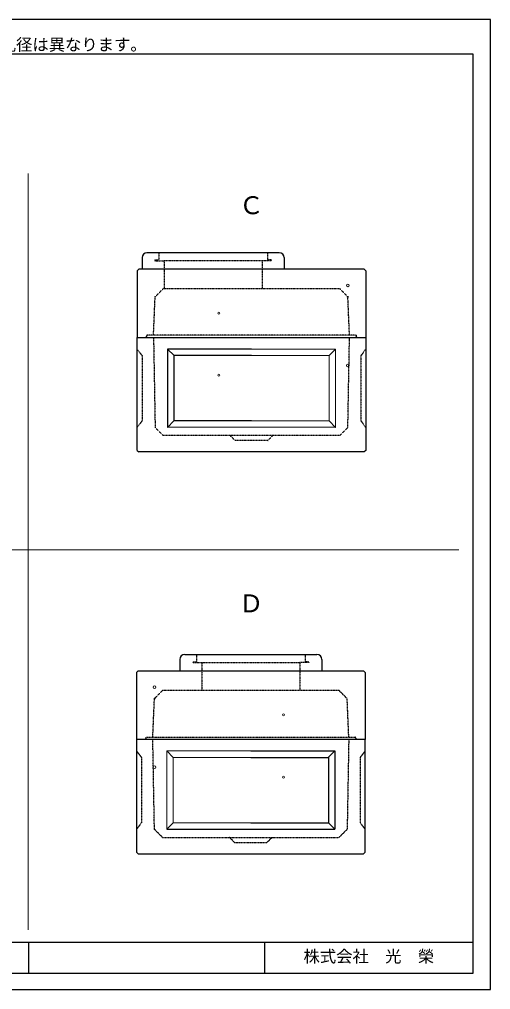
# Model space of a CAD drawing. Units: millimetres, scale not verified. Extents: x -420 to 421, y -297 to 297.
# Drawn here: x 132 to 421, y -297 to 297 of the extents above; entities that cross this region are included whole.
import ezdxf
from ezdxf.enums import TextEntityAlignment as Align

# ---------------------------------------------------------------- set-up
doc = ezdxf.new("R2010")
doc.units = ezdxf.units.MM
doc.header["$PDMODE"] = 32
doc.header["$PDSIZE"] = 0.5
doc.linetypes.add('USER2', pattern=[4.7625, 3.175, -1.5875])
doc.layers.add('0-0', color=7, linetype='Continuous')
for name, color, linetype, lineweight in [('0-1_0', 9, 'Continuous', 25), ('0-2_dims', 7, 'Continuous', 18), ('0-3_pen1実線', 4, 'Continuous', 13), ('0-4_pen2実線', 3, 'Continuous', 13), ('0-5_pen3実線', 7, 'Continuous', 25), ('0-6_pen4実線', 7, 'Continuous', 25), ('0-7_pen2破線', 3, 'USER2', 25), ('0-9_draw', 7, 'Continuous', 13)]:
    doc.layers.add(name, color=color, linetype=linetype, lineweight=lineweight)
doc.styles.add('ＭＳ ゴシック', font='')
doc.styles.get('ＭＳ ゴシック').set_extended_font_data('MS Gothic')

# ---------------------------------------------------------------- blocks, each defined once
blk = doc.blocks.new('部分図 1')
at = {"layer": '0-1_0'}
blk.add_lwpolyline([(0, 0), (16824, 0), (16824, 11878), (0, 11878)], close=True, dxfattribs=at)
at = {"layer": '0-2_dims'}
for p, q in [((11159.96, 731.96), (11159.96, 9993)), ((16434, 5383), (5700, 5383))]:
    blk.add_line(p, q, dxfattribs=at)
at = {"layer": '0-3_pen1実線'}
for p, q in [((12826.01, 8915.97), (12820.06, 8921.92)), ((14487.74, 3996.76), (14493.69, 4002.71))]:
    blk.add_line(p, q, dxfattribs=at)
at = {"layer": '0-4_pen2実線'}
for centre, radius in [((15076, 8621.79), 16), ((13496, 8281.79), 12), ((15076, 7641.79), 16), ((13496, 7521.79), 12), ((12707.45, 3702.45), 16), ((14287.45, 3362.45), 12), ((12707.45, 2722.45), 16), ((14287.45, 2602.45), 12)]:
    blk.add_circle(centre, radius, dxfattribs=at)
at = {"layer": '0-5_pen3実線'}
for p, q in [((12556.01, 8961.92), (12556.01, 8821.92)), ((14236.01, 9021.92), (12616.01, 9021.92)), ((14296.01, 8961.92), (14296.01, 8821.92)), ((12496, 8801.79), (12516, 8821.79)), ((12496, 8801.79), (12496, 7981.79)), ((15276, 8821.79), (12516, 8821.79)), ((15296, 8801.79), (15276, 8821.79)), ((15296, 8801.79), (15296, 7981.79)), ((12496, 6601.79), (12496, 7981.79)), ((12496, 7981.79), (15296, 7981.79)), ((12868, 7841.79), (12948, 7761.79)), ((12946, 6961.79), (12866, 6881.79)), ((13896, 6961.79), (12946, 6961.79)), ((14926, 6881.79), (12868.7, 6884.49)), ((12496, 6601.79), (12516, 6581.79)), ((15276, 6581.79), (12516, 6581.79)), ((13017.74, 4042.71), (13017.74, 3902.71)), ((13077.74, 4102.71), (14697.74, 4102.71)), ((14757.74, 4042.71), (14757.74, 3902.71)), ((12487.45, 3882.45), (12507.45, 3902.45)), ((12487.45, 3882.45), (12487.45, 3062.45)), ((12507.45, 3902.45), (15267.45, 3902.45)), ((15287.45, 3882.45), (15267.45, 3902.45)), ((15287.45, 3882.45), (15287.45, 3062.45)), ((15287.45, 3062.45), (12487.45, 3062.45)), ((15287.45, 1682.45), (15287.45, 3062.45)), ((14915.45, 2922.45), (14835.45, 2842.45)), ((13887.45, 2042.45), (14837.45, 2042.45)), ((14837.45, 2042.45), (14917.45, 1962.45)), ((12857.45, 1962.45), (14914.75, 1965.16)), ((15287.45, 1682.45), (15267.45, 1662.45)), ((12507.45, 1662.45), (15267.45, 1662.45)), ((11164, 580), (11164, 200))]:
    blk.add_line(p, q, dxfattribs=at)
for points in [[(15296, 7981.79), (15296, 6601.79), (15276, 6581.79)], [(13896, 7841.79), (12866, 7841.79), (12866, 6881.79)], [(13896, 7761.79), (12946, 7761.79), (12946, 6961.79)], [(12487.45, 3062.45), (12487.45, 1682.45), (12507.45, 1662.45)], [(13887.45, 2922.45), (14917.45, 2922.45), (14917.45, 1962.45)], [(13887.45, 2842.45), (14837.45, 2842.45), (14837.45, 2042.45)]]:
    blk.add_lwpolyline(points, dxfattribs=at)
for centre, start, end in [((12616.01, 8961.92), 90, 180), ((14236.01, 8961.92), 0, 90), ((13077.74, 4042.71), 90, 180), ((14697.74, 4042.71), 0, 90)]:
    blk.add_arc(centre, 60, start, end, dxfattribs=at)
at = {"layer": '0-6_pen4実線'}
for p, q in [((200, 580), (16610, 580)), ((14055, 580), (14055, 200))]:
    blk.add_line(p, q, dxfattribs=at)
blk.add_lwpolyline([(200, 200), (16610, 200), (16610, 11452), (200, 11452)], close=True, dxfattribs=at)
at = {"layer": '0-7_pen2破線'}
for p, q in [((12714.01, 8933.92), (12762.01, 8933.92)), ((12714.01, 8933.92), (12714.01, 8921.92)), ((12714.01, 8921.92), (12826.01, 8921.92)), ((12762.01, 9021.92), (12762.01, 8933.92)), ((12826.01, 8921.92), (12826.01, 8821.92)), ((14138.01, 8921.92), (12826.01, 8921.92)), ((14026.01, 8921.92), (14026.01, 8821.92)), ((14090.01, 9021.92), (14090.01, 8921.92)), ((14138.01, 8933.92), (14090.01, 8933.92)), ((14138.01, 8933.92), (14138.01, 8921.92)), ((12826, 8822.59), (12826, 8582.59)), ((14026, 8821.79), (14026, 8581.79)), ((12816, 8581.79), (13896, 8581.79)), ((13896, 8581.79), (14976, 8581.79)), ((15076, 8481.79), (14976, 8581.79)), ((15096, 8011.79), (15076, 8481.79)), ((15076, 6881.79), (15096, 7981.79)), ((12496, 7841.79), (12556, 7761.79)), ((12556, 7761.79), (12556, 6961.79)), ((12556, 6961.79), (12496, 6881.79)), ((14976, 6781.79), (12816, 6781.79)), ((14096, 6721.79), (14156, 6781.79)), ((14976, 6781.79), (15076, 6881.79)), ((13223.74, 4102.71), (13223.74, 4002.71)), ((14551.74, 4102.71), (14551.74, 4014.71)), ((13175.74, 4014.71), (13175.74, 4002.71)), ((13175.74, 4014.71), (13223.74, 4014.71)), ((13175.74, 4002.71), (14487.74, 4002.71)), ((13287.74, 4002.71), (13287.74, 3902.71)), ((14599.74, 4002.71), (14487.74, 4002.71)), ((14487.74, 4002.71), (14487.74, 3902.71)), ((14599.74, 4014.71), (14551.74, 4014.71)), ((14599.74, 4014.71), (14599.74, 4002.71)), ((13287.45, 3902.45), (13287.45, 3662.45)), ((14487.45, 3902.85), (14487.45, 3662.85)), ((12707.45, 3562.45), (12807.45, 3662.45)), ((13887.45, 3662.45), (12807.45, 3662.45)), ((14967.45, 3662.45), (13887.45, 3662.45)), ((12687.45, 3092.45), (12707.45, 3562.45)), ((12707.45, 1962.45), (12687.45, 3062.45)), ((15287.45, 2922.45), (15227.45, 2842.45)), ((15227.45, 2842.45), (15227.45, 2042.45)), ((15227.45, 2042.45), (15287.45, 1962.45)), ((12807.45, 1862.45), (12707.45, 1962.45)), ((12807.45, 1862.45), (14967.45, 1862.45)), ((13687.45, 1802.45), (13627.45, 1862.45))]:
    blk.add_line(p, q, dxfattribs=at)
for points in [[(12696, 8011.79), (12716, 8481.79), (12816, 8581.79)], [(15176, 8011.79), (15186, 7981.79), (15176, 8011.79), (12616, 8011.79), (12606, 7981.79), (12616, 8011.79)], [(12696.53, 7981.79), (12716, 6881.79), (12816, 6781.79)], [(15296, 7841.79), (15236, 7761.79), (15236, 6961.79), (15296, 6881.79)], [(14096, 6721.79), (13696, 6721.79), (13636, 6781.79)], [(15087.45, 3092.45), (15067.45, 3562.45), (14967.45, 3662.45)], [(12607.45, 3092.45), (12597.45, 3062.45), (12607.45, 3092.45), (15167.45, 3092.45), (15177.45, 3062.45), (15167.45, 3092.45)], [(15086.92, 3062.45), (15067.45, 1962.45), (14967.45, 1862.45)], [(12487.45, 2922.45), (12547.45, 2842.45), (12547.45, 2042.45), (12487.45, 1962.45)], [(13687.45, 1802.45), (14087.45, 1802.45), (14147.45, 1862.45)]]:
    blk.add_lwpolyline(points, dxfattribs=at)
for p in [(15076, 8481.79), (12707.45, 3562.45)]:
    blk.add_point(p, dxfattribs=at)
at = {"layer": '0-9_draw'}
for p, q in [((14926, 7841.79), (13896, 7841.79)), ((14926, 7841.79), (14846, 7761.79)), ((14926, 7841.79), (14926, 6881.79)), ((14846, 7761.79), (13896, 7761.79)), ((14846, 7761.79), (14846, 6961.79)), ((14846, 6961.79), (13896, 6961.79)), ((14846, 6961.79), (14926, 6881.79)), ((12857.45, 2922.45), (12857.45, 1962.45)), ((12857.45, 2922.45), (12937.45, 2842.45)), ((12857.45, 2922.45), (13887.45, 2922.45)), ((12937.45, 2842.45), (12937.45, 2042.45)), ((12937.45, 2842.45), (13887.45, 2842.45)), ((12937.45, 2042.45), (12857.45, 1962.45)), ((12937.45, 2042.45), (13887.45, 2042.45))]:
    blk.add_line(p, q, dxfattribs=at)
at = {"layer": '0-2_dims', "style": 'ＭＳ ゴシック'}
for s, height, p in [('※ＦＥＰ管メーカー・継手メーカーに依り、削孔径は異なります。', 146.6, (6613.66, 11451.93)), ('Ｃ', 219.9, (13744.01, 9426.8)), ('Ｄ', 219.9, (13742.21, 4552.4))]:
    blk.add_text(s, height=height, dxfattribs=at).set_placement(p, align=Align.BOTTOM_LEFT)
at = {"layer": '0-5_pen3実線', "style": 'ＭＳ ゴシック'}
blk.add_text('株式会社\u3000光\u3000榮', height=146.6, dxfattribs=at).set_placement((14533, 290), align=Align.BOTTOM_LEFT)

msp = doc.modelspace()

# ---------------------------------------------------------------- block references
at = {"layer": '0-0', "xscale": 0.05, "yscale": 0.05}
msp.add_blockref('部分図 1', (-420.5, -297), dxfattribs=at)

doc.saveas('drawing.dxf')
